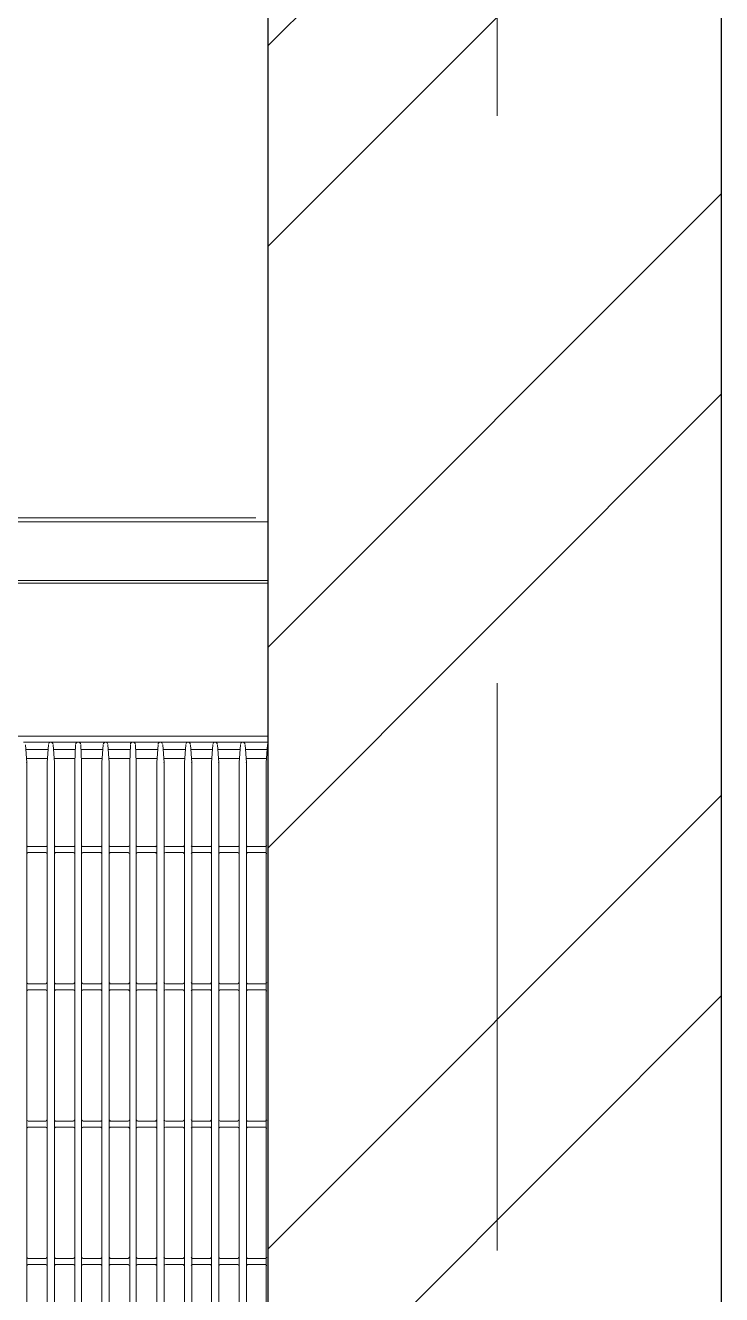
# Model space of a CAD drawing. Header units: inches. Extents: x -114 to 635, y -137 to 57.
# Drawn here: x 544.083 to 544.39, y 23.396 to 23.955 of the extents above; entities that cross this region are included whole.
import ezdxf

# ---------------------------------------------------------------- set-up
doc = ezdxf.new("R2010")
doc.units = ezdxf.units.IN
doc.header["$MEASUREMENT"] = 0
doc.linetypes.add('CENTER', pattern=[2, 1.25, -0.25, 0.25, -0.25])
doc.linetypes.add('CENTERX2', pattern=[4, 2.5, -0.5, 0.5, -0.5])
doc.layers.add('AXIES', color=7, linetype='CENTER', lineweight=0, true_color=0x949596)
for name, color, linetype, lineweight in [('HATCH', 15, 'Continuous', 0), ('UTILITIES', 141, 'Continuous', 0), ('WALL PROPOSED', 7, 'Continuous', 30)]:
    doc.layers.add(name, color=color, linetype=linetype, lineweight=lineweight)

msp = doc.modelspace()

# ---------------------------------------------------------------- hatches: boundary and pattern name
at = {"layer": 'HATCH'}
h = msp.add_hatch(dxfattribs=at)
h.set_pattern_fill('ANSI32', color=256, scale=0.5, angle=180, style=0)
h.set_pattern_definition([(225, (-5.59949, -1.7), (0.13258252, -0.13258252), []), (225, (-5.68788, -1.7), (0.13258252, -0.13258252), [])])
h.paths.add_polyline_path([(544.38965, 26.27389), (544.18965, 26.27389), (544.18965, 22.97389), (544.38965, 22.97389)])

# ---------------------------------------------------------------- linework, layer by layer
at = {"layer": 'AXIES', "linetype": 'CENTERX2', "ltscale": 0.5}
msp.add_line((544.29064, 31.16525), (544.29064, 13.87389), dxfattribs=at)
at = {"layer": 'UTILITIES'}
for points in [[(544.18413, 23.73813, 0), (544.18413, 23.73813, 0), (543.84573, 23.73813, 0), (543.80268, 23.73813, 0)], [(544.18413, 23.7364, 0), (544.18413, 23.7364, 0), (543.80584, 23.7364, 0), (543.80584, 23.7364, 0)], [(544.18413, 23.7364, 0), (544.18413, 23.7364, 0), (544.18606, 23.7364, 0), (544.18965, 23.7364, 0)], [(544.18965, 23.70932, 0), (543.97659, 23.70932, 0), (543.76525, 23.70932, 0), (543.76525, 23.70932, 0)], [(543.76682, 23.7105, 0), (543.76682, 23.7105, 0), (544.18413, 23.7105, 0), (544.18413, 23.7105, 0)], [(544.18965, 23.7105, 0), (544.18605, 23.7105, 0), (544.18413, 23.7105, 0), (544.18413, 23.7105, 0)], [(543.81981, 23.64185, 0), (543.81981, 23.64185, 0), (544.03511, 23.64185, 0), (544.18965, 23.64185, 0)], [(544.0817, 23.63925, 0), (544.0817, 23.63925, 0), (544.13274, 23.63925, 0), (544.18965, 23.63925, 0)], [(544.09277, 23.63834, 0), (544.09281, 23.63884, 0), (544.09323, 23.63924, 0), (544.09374, 23.63924, 0)], [(544.09374, 23.63924, 0), (544.09427, 23.63924, 0), (544.09469, 23.63884, 0), (544.09473, 23.63834, 0)], [(544.10469, 23.63834, 0), (544.10474, 23.63884, 0), (544.10523, 23.63924, 0), (544.10582, 23.63924, 0)], [(544.10582, 23.63924, 0), (544.10641, 23.63924, 0), (544.10691, 23.63884, 0), (544.10695, 23.63834, 0)], [(544.11692, 23.63834, 0), (544.11695, 23.63884, 0), (544.11738, 23.63924, 0), (544.11789, 23.63924, 0)], [(544.11789, 23.63924, 0), (544.11842, 23.63924, 0), (544.11884, 23.63884, 0), (544.11888, 23.63834, 0)], [(544.12885, 23.63834, 0), (544.1289, 23.63884, 0), (544.12939, 23.63924, 0), (544.12997, 23.63924, 0)], [(544.12997, 23.63924, 0), (544.13057, 23.63924, 0), (544.13106, 23.63884, 0), (544.13111, 23.63834, 0)], [(544.14108, 23.63834, 0), (544.14111, 23.63884, 0), (544.14153, 23.63924, 0), (544.14205, 23.63924, 0)], [(544.14205, 23.63924, 0), (544.14258, 23.63924, 0), (544.14299, 23.63884, 0), (544.14304, 23.63834, 0)], [(544.1533, 23.63834, 0), (544.15333, 23.63884, 0), (544.15376, 23.63924, 0), (544.15427, 23.63924, 0)], [(544.15427, 23.63924, 0), (544.1548, 23.63924, 0), (544.15522, 23.63884, 0), (544.15526, 23.63834, 0)], [(544.16523, 23.63834, 0), (544.16526, 23.63884, 0), (544.16569, 23.63924, 0), (544.1662, 23.63924, 0)], [(544.1662, 23.63924, 0), (544.16672, 23.63924, 0), (544.16715, 23.63884, 0), (544.16719, 23.63834, 0)], [(544.17745, 23.63834, 0), (544.17748, 23.63884, 0), (544.17791, 23.63924, 0), (544.17843, 23.63924, 0)], [(544.17843, 23.63924, 0), (544.17894, 23.63924, 0), (544.17938, 23.63884, 0), (544.17941, 23.63834, 0)], [(544.08258, 23.63808, 0), (544.08258, 23.63808, 0), (544.08316, 23.63022, 0), (544.08316, 23.63022, 0)], [(544.08288, 23.63605, 0), (544.08288, 23.63605, 0), (544.09247, 23.63605, 0), (544.09247, 23.63605, 0)], [(544.09277, 23.63808, 0), (544.09277, 23.63808, 0), (544.09218, 23.63023, 0), (544.09218, 23.63023, 0)], [(544.09481, 23.63808, 0), (544.09481, 23.63808, 0), (544.09538, 23.63023, 0), (544.09538, 23.63023, 0)], [(544.09481, 23.63605, 0), (544.09481, 23.63605, 0), (544.1047, 23.63605, 0), (544.1047, 23.63605, 0)], [(544.10469, 23.63807, 0), (544.10469, 23.63807, 0), (544.1044, 23.63022, 0), (544.1044, 23.63022, 0)], [(544.10702, 23.63807, 0), (544.10702, 23.63807, 0), (544.10731, 23.63022, 0), (544.10731, 23.63022, 0)], [(544.10702, 23.63604, 0), (544.10702, 23.63604, 0), (544.11662, 23.63604, 0), (544.11662, 23.63604, 0)], [(544.11692, 23.63807, 0), (544.11692, 23.63807, 0), (544.11633, 23.63022, 0), (544.11633, 23.63022, 0)], [(544.11895, 23.63807, 0), (544.11895, 23.63807, 0), (544.11953, 23.63022, 0), (544.11953, 23.63022, 0)], [(544.11924, 23.63604, 0), (544.11924, 23.63604, 0), (544.12885, 23.63604, 0), (544.12885, 23.63604, 0)], [(544.12885, 23.63807, 0), (544.12885, 23.63807, 0), (544.12856, 23.63022, 0), (544.12856, 23.63022, 0)], [(544.13117, 23.63807, 0), (544.13117, 23.63807, 0), (544.13146, 23.63022, 0), (544.13146, 23.63022, 0)], [(544.13117, 23.63605, 0), (544.13117, 23.63605, 0), (544.14107, 23.63605, 0), (544.14107, 23.63605, 0)], [(544.14107, 23.63807, 0), (544.14107, 23.63807, 0), (544.14049, 23.63022, 0), (544.14049, 23.63022, 0)], [(544.1431, 23.63807, 0), (544.1431, 23.63807, 0), (544.14369, 23.63022, 0), (544.14369, 23.63022, 0)], [(544.14339, 23.63605, 0), (544.14339, 23.63605, 0), (544.153, 23.63605, 0), (544.153, 23.63605, 0)], [(544.1533, 23.63807, 0), (544.1533, 23.63807, 0), (544.15271, 23.63022, 0), (544.15271, 23.63022, 0)], [(544.15533, 23.63807, 0), (544.15533, 23.63807, 0), (544.15591, 23.63022, 0), (544.15591, 23.63022, 0)], [(544.15533, 23.63605, 0), (544.15533, 23.63605, 0), (544.16523, 23.63605, 0), (544.16523, 23.63605, 0)], [(544.16523, 23.63807, 0), (544.16523, 23.63807, 0), (544.16464, 23.63022, 0), (544.16464, 23.63022, 0)], [(544.16725, 23.63807, 0), (544.16725, 23.63807, 0), (544.16784, 23.63022, 0), (544.16784, 23.63022, 0)], [(544.16755, 23.63605, 0), (544.16755, 23.63605, 0), (544.17714, 23.63605, 0), (544.17714, 23.63605, 0)], [(544.17745, 23.63807, 0), (544.17745, 23.63807, 0), (544.17686, 23.63022, 0), (544.17686, 23.63022, 0)], [(544.17948, 23.63807, 0), (544.17948, 23.63807, 0), (544.18007, 23.63022, 0), (544.18007, 23.63022, 0)], [(544.17949, 23.63605, 0), (544.17949, 23.63605, 0), (544.18939, 23.63605, 0), (544.18939, 23.63605, 0)], [(544.18938, 23.63807, 0), (544.18938, 23.63807, 0), (544.18879, 23.63022, 0), (544.18879, 23.63022, 0)], [(544.18938, 23.63834, 0), (544.18939, 23.63857, 0), (544.18949, 23.63878, 0), (544.18965, 23.63894, 0)], [(544.08309, 23.63042, 0), (544.08309, 23.63036, 0), (544.08309, 23.63032, 0), (544.08309, 23.63026, 0)], [(544.08309, 23.63042, 0), (544.08309, 23.63036, 0), (544.08309, 23.63032, 0), (544.08309, 23.63026, 0)], [(544.08309, 23.63042, 0), (544.08309, 23.63036, 0), (544.08309, 23.63032, 0), (544.08309, 23.63026, 0)], [(544.08316, 23.63197, 0), (544.08316, 23.63197, 0), (544.09218, 23.63197, 0), (544.09218, 23.63197, 0)], [(544.08316, 23.41051, 0), (544.08316, 23.41051, 0), (544.08316, 23.63022, 0), (544.08316, 23.63022, 0)], [(544.09218, 23.63026, 0), (544.09218, 23.63032, 0), (544.09218, 23.63036, 0), (544.09219, 23.63041, 0)], [(544.09218, 23.41052, 0), (544.09218, 23.41052, 0), (544.09218, 23.63023, 0), (544.09218, 23.63023, 0)], [(544.09509, 23.63197, 0), (544.09509, 23.63197, 0), (544.10441, 23.63197, 0), (544.10441, 23.63197, 0)], [(544.09532, 23.63041, 0), (544.09532, 23.63041, 0), (544.09532, 23.63026, 0), (544.09532, 23.63026, 0)], [(544.09532, 23.63041, 0), (544.09532, 23.63041, 0), (544.09532, 23.63026, 0), (544.09532, 23.63026, 0)], [(544.09532, 23.63041, 0), (544.09532, 23.63041, 0), (544.09532, 23.63026, 0), (544.09532, 23.63026, 0)], [(544.09538, 23.41052, 0), (544.09538, 23.41052, 0), (544.09538, 23.63022, 0), (544.09538, 23.63022, 0)], [(544.1044, 23.63025, 0), (544.1044, 23.63031, 0), (544.1044, 23.63035, 0), (544.10441, 23.63041, 0)], [(544.1044, 23.41052, 0), (544.1044, 23.41052, 0), (544.1044, 23.63022, 0), (544.1044, 23.63022, 0)], [(544.10725, 23.63041, 0), (544.10725, 23.63035, 0), (544.10725, 23.63031, 0), (544.10725, 23.63025, 0)], [(544.10731, 23.63197, 0), (544.10731, 23.63197, 0), (544.11633, 23.63197, 0), (544.11633, 23.63197, 0)], [(544.10731, 23.41052, 0), (544.10731, 23.41052, 0), (544.10731, 23.63022, 0), (544.10731, 23.63022, 0)], [(544.11633, 23.63025, 0), (544.11633, 23.63031, 0), (544.11634, 23.63035, 0), (544.11634, 23.63041, 0)], [(544.11633, 23.41052, 0), (544.11633, 23.41052, 0), (544.11633, 23.63022, 0), (544.11633, 23.63022, 0)], [(544.11946, 23.63041, 0), (544.11946, 23.63041, 0), (544.11946, 23.63025, 0), (544.11946, 23.63025, 0)], [(544.11953, 23.63197, 0), (544.11953, 23.63197, 0), (544.12856, 23.63197, 0), (544.12856, 23.63197, 0)], [(544.11954, 23.41052, 0), (544.11954, 23.41052, 0), (544.11954, 23.63023, 0), (544.11954, 23.63023, 0)], [(544.12856, 23.63025, 0), (544.12856, 23.63031, 0), (544.12856, 23.63035, 0), (544.12856, 23.63041, 0)], [(544.12856, 23.41052, 0), (544.12856, 23.41052, 0), (544.12856, 23.63022, 0), (544.12856, 23.63022, 0)], [(544.13139, 23.63041, 0), (544.13139, 23.63035, 0), (544.13139, 23.63031, 0), (544.13139, 23.63025, 0)], [(544.13146, 23.63197, 0), (544.13146, 23.63197, 0), (544.14078, 23.63197, 0), (544.14078, 23.63197, 0)], [(544.13146, 23.41052, 0), (544.13146, 23.41052, 0), (544.13146, 23.63022, 0), (544.13146, 23.63022, 0)], [(544.14049, 23.63025, 0), (544.14049, 23.63025, 0), (544.14049, 23.63041, 0), (544.14049, 23.63041, 0)], [(544.14049, 23.41052, 0), (544.14049, 23.41052, 0), (544.14049, 23.63022, 0), (544.14049, 23.63022, 0)], [(544.14362, 23.63041, 0), (544.14362, 23.63035, 0), (544.14363, 23.63031, 0), (544.14363, 23.63025, 0)], [(544.14369, 23.63197, 0), (544.14369, 23.63197, 0), (544.15271, 23.63197, 0), (544.15271, 23.63197, 0)], [(544.14369, 23.41052, 0), (544.14369, 23.41052, 0), (544.14369, 23.63022, 0), (544.14369, 23.63022, 0)], [(544.15271, 23.63025, 0), (544.15271, 23.63031, 0), (544.15271, 23.63035, 0), (544.15271, 23.63041, 0)], [(544.15271, 23.41052, 0), (544.15271, 23.41052, 0), (544.15271, 23.63022, 0), (544.15271, 23.63022, 0)], [(544.15562, 23.63197, 0), (544.15562, 23.63197, 0), (544.16493, 23.63197, 0), (544.16493, 23.63197, 0)], [(544.15583, 23.63041, 0), (544.15583, 23.63041, 0), (544.15583, 23.63025, 0), (544.15583, 23.63025, 0)], [(544.15591, 23.41052, 0), (544.15591, 23.41052, 0), (544.15591, 23.63022, 0), (544.15591, 23.63022, 0)], [(544.16464, 23.63025, 0), (544.16464, 23.63025, 0), (544.16464, 23.63041, 0), (544.16464, 23.63041, 0)], [(544.16464, 23.41052, 0), (544.16464, 23.41052, 0), (544.16464, 23.63022, 0), (544.16464, 23.63022, 0)], [(544.16776, 23.63041, 0), (544.16777, 23.63035, 0), (544.16777, 23.63031, 0), (544.16777, 23.63025, 0)], [(544.16784, 23.63197, 0), (544.16784, 23.63197, 0), (544.17687, 23.63197, 0), (544.17687, 23.63197, 0)], [(544.16784, 23.41052, 0), (544.16784, 23.41052, 0), (544.16784, 23.63022, 0), (544.16784, 23.63022, 0)], [(544.17686, 23.63025, 0), (544.17686, 23.63025, 0), (544.17686, 23.63041, 0), (544.17686, 23.63041, 0)], [(544.17686, 23.41052, 0), (544.17686, 23.41052, 0), (544.17686, 23.63022, 0), (544.17686, 23.63022, 0)], [(544.17977, 23.63197, 0), (544.17977, 23.63197, 0), (544.18909, 23.63197, 0), (544.18909, 23.63197, 0)], [(544.17999, 23.63041, 0), (544.17999, 23.63035, 0), (544.17999, 23.63031, 0), (544.17999, 23.63025, 0)], [(544.18007, 23.41052, 0), (544.18007, 23.41052, 0), (544.18007, 23.63022, 0), (544.18007, 23.63022, 0)], [(544.18879, 23.63025, 0), (544.18879, 23.63031, 0), (544.18879, 23.63035, 0), (544.1888, 23.63041, 0)], [(544.18879, 23.41052, 0), (544.18879, 23.41052, 0), (544.18879, 23.63022, 0), (544.18879, 23.63022, 0)], [(544.08312, 23.59359, 0), (544.0833, 23.59343, 0), (544.08345, 23.59328, 0), (544.08357, 23.59312, 0)], [(544.08312, 23.59359, 0), (544.0833, 23.59343, 0), (544.08345, 23.59328, 0), (544.08357, 23.59312, 0)], [(544.08312, 23.59359, 0), (544.0833, 23.59343, 0), (544.08345, 23.59328, 0), (544.08357, 23.59312, 0)], [(544.08312, 23.59359, 0), (544.0833, 23.59343, 0), (544.08345, 23.59328, 0), (544.08357, 23.59312, 0)], [(544.08357, 23.59059, 0), (544.08345, 23.59042, 0), (544.0833, 23.59026, 0), (544.08312, 23.59011, 0)], [(544.08357, 23.59059, 0), (544.08345, 23.59042, 0), (544.0833, 23.59026, 0), (544.08312, 23.59011, 0)], [(544.08357, 23.59059, 0), (544.08345, 23.59042, 0), (544.0833, 23.59026, 0), (544.08312, 23.59011, 0)], [(544.08357, 23.59059, 0), (544.08345, 23.59042, 0), (544.0833, 23.59026, 0), (544.08312, 23.59011, 0)], [(544.08374, 23.59327, 0), (544.08374, 23.59327, 0), (544.0916, 23.59327, 0), (544.0916, 23.59327, 0)], [(544.0916, 23.59064, 0), (544.0916, 23.59064, 0), (544.08374, 23.59064, 0), (544.08374, 23.59064, 0)], [(544.09169, 23.5931, 0), (544.09182, 23.59328, 0), (544.09197, 23.59343, 0), (544.09214, 23.59358, 0)], [(544.09214, 23.59012, 0), (544.09197, 23.59026, 0), (544.09182, 23.59042, 0), (544.09169, 23.59059, 0)], [(544.09536, 23.59359, 0), (544.09553, 23.59344, 0), (544.09568, 23.59328, 0), (544.09581, 23.5931, 0)], [(544.09536, 23.59359, 0), (544.09553, 23.59344, 0), (544.09568, 23.59328, 0), (544.09581, 23.5931, 0)], [(544.09536, 23.59358, 0), (544.09552, 23.59343, 0), (544.09568, 23.59328, 0), (544.09579, 23.5931, 0)], [(544.09536, 23.59358, 0), (544.09552, 23.59343, 0), (544.09568, 23.59328, 0), (544.09579, 23.5931, 0)], [(544.09581, 23.59059, 0), (544.09568, 23.59043, 0), (544.09553, 23.59026, 0), (544.09536, 23.59012, 0)], [(544.09581, 23.59059, 0), (544.09568, 23.59043, 0), (544.09553, 23.59026, 0), (544.09536, 23.59012, 0)], [(544.09579, 23.59059, 0), (544.09568, 23.59042, 0), (544.09552, 23.59026, 0), (544.09536, 23.59012, 0)], [(544.09579, 23.59059, 0), (544.09568, 23.59042, 0), (544.09552, 23.59026, 0), (544.09536, 23.59012, 0)], [(544.09568, 23.59328, 0), (544.09568, 23.59328, 0), (544.10383, 23.59328, 0), (544.10383, 23.59328, 0)], [(544.10383, 23.59066, 0), (544.10383, 23.59066, 0), (544.09568, 23.59066, 0), (544.09568, 23.59066, 0)], [(544.1039, 23.5931, 0), (544.10402, 23.59328, 0), (544.10416, 23.59343, 0), (544.10433, 23.59358, 0)], [(544.10433, 23.59012, 0), (544.10416, 23.59024, 0), (544.10402, 23.59042, 0), (544.1039, 23.59059, 0)], [(544.10734, 23.59358, 0), (544.1075, 23.59343, 0), (544.10764, 23.59328, 0), (544.10776, 23.5931, 0)], [(544.10776, 23.59059, 0), (544.10764, 23.59042, 0), (544.1075, 23.59024, 0), (544.10734, 23.59012, 0)], [(544.1079, 23.59328, 0), (544.1079, 23.59328, 0), (544.11604, 23.59328, 0), (544.11604, 23.59328, 0)], [(544.11604, 23.59066, 0), (544.11604, 23.59066, 0), (544.1079, 23.59066, 0), (544.1079, 23.59066, 0)], [(544.11586, 23.5931, 0), (544.11598, 23.59328, 0), (544.11613, 23.59343, 0), (544.11631, 23.59358, 0)], [(544.11631, 23.59012, 0), (544.11613, 23.59026, 0), (544.11598, 23.59042, 0), (544.11586, 23.59059, 0)], [(544.1195, 23.59358, 0), (544.11968, 23.59343, 0), (544.11983, 23.59328, 0), (544.11994, 23.5931, 0)], [(544.11994, 23.59059, 0), (544.11983, 23.59042, 0), (544.11968, 23.59026, 0), (544.1195, 23.59012, 0)], [(544.11983, 23.59328, 0), (544.11983, 23.59328, 0), (544.12797, 23.59328, 0), (544.12797, 23.59328, 0)], [(544.12797, 23.59066, 0), (544.12797, 23.59066, 0), (544.11983, 23.59066, 0), (544.11983, 23.59066, 0)], [(544.12805, 23.5931, 0), (544.12817, 23.59328, 0), (544.12831, 23.59343, 0), (544.12847, 23.59358, 0)], [(544.12847, 23.59012, 0), (544.12831, 23.59026, 0), (544.12817, 23.59042, 0), (544.12805, 23.59059, 0)], [(544.13148, 23.59358, 0), (544.13165, 23.59343, 0), (544.13178, 23.59328, 0), (544.1319, 23.5931, 0)], [(544.1319, 23.59059, 0), (544.13178, 23.59042, 0), (544.13165, 23.59026, 0), (544.13148, 23.59012, 0)], [(544.13205, 23.59328, 0), (544.13205, 23.59328, 0), (544.14019, 23.59328, 0), (544.14019, 23.59328, 0)], [(544.14019, 23.59066, 0), (544.14019, 23.59066, 0), (544.13205, 23.59066, 0), (544.13205, 23.59066, 0)], [(544.14, 23.5931, 0), (544.14014, 23.59328, 0), (544.14028, 23.59343, 0), (544.14047, 23.59358, 0)], [(544.14047, 23.59012, 0), (544.14028, 23.59026, 0), (544.14014, 23.59042, 0), (544.14, 23.59059, 0)], [(544.14365, 23.59358, 0), (544.14383, 23.59343, 0), (544.14398, 23.59328, 0), (544.1441, 23.5931, 0)], [(544.1441, 23.59059, 0), (544.14398, 23.59042, 0), (544.14383, 23.59026, 0), (544.14365, 23.59012, 0)], [(544.14428, 23.59328, 0), (544.14428, 23.59328, 0), (544.15214, 23.59328, 0), (544.15214, 23.59328, 0)], [(544.15214, 23.59066, 0), (544.15214, 23.59066, 0), (544.14428, 23.59066, 0), (544.14428, 23.59066, 0)], [(544.15221, 23.5931, 0), (544.15232, 23.59328, 0), (544.15247, 23.59343, 0), (544.15262, 23.59358, 0)], [(544.15262, 23.59012, 0), (544.15247, 23.59026, 0), (544.15232, 23.59042, 0), (544.15221, 23.59059, 0)], [(544.15563, 23.59358, 0), (544.15581, 23.59343, 0), (544.15593, 23.59328, 0), (544.15606, 23.5931, 0)], [(544.15606, 23.59059, 0), (544.15593, 23.59042, 0), (544.15581, 23.59026, 0), (544.15563, 23.59012, 0)], [(544.15619, 23.59328, 0), (544.15619, 23.59328, 0), (544.16435, 23.59328, 0), (544.16435, 23.59328, 0)], [(544.16435, 23.59066, 0), (544.16435, 23.59066, 0), (544.15619, 23.59066, 0), (544.15619, 23.59066, 0)], [(544.16417, 23.5931, 0), (544.16429, 23.59328, 0), (544.16443, 23.59343, 0), (544.16462, 23.59358, 0)], [(544.16462, 23.59012, 0), (544.16443, 23.59026, 0), (544.16429, 23.59042, 0), (544.16417, 23.59059, 0)], [(544.16781, 23.59358, 0), (544.16799, 23.59343, 0), (544.16812, 23.59328, 0), (544.16826, 23.5931, 0)], [(544.16826, 23.59059, 0), (544.16812, 23.59042, 0), (544.16799, 23.59026, 0), (544.16781, 23.59012, 0)], [(544.16843, 23.59328, 0), (544.16843, 23.59328, 0), (544.17628, 23.59328, 0), (544.17628, 23.59328, 0)], [(544.17628, 23.59066, 0), (544.17628, 23.59066, 0), (544.16843, 23.59066, 0), (544.16843, 23.59066, 0)], [(544.17638, 23.5931, 0), (544.17651, 23.59328, 0), (544.17664, 23.59343, 0), (544.17683, 23.59358, 0)], [(544.17683, 23.59012, 0), (544.17664, 23.59026, 0), (544.17651, 23.59042, 0), (544.17638, 23.59059, 0)], [(544.18003, 23.59358, 0), (544.18022, 23.59343, 0), (544.18036, 23.59328, 0), (544.18048, 23.5931, 0)], [(544.18048, 23.59059, 0), (544.18036, 23.59042, 0), (544.18022, 23.59024, 0), (544.18003, 23.59012, 0)], [(544.18036, 23.59328, 0), (544.18036, 23.59328, 0), (544.18851, 23.59328, 0), (544.18851, 23.59328, 0)], [(544.18851, 23.59066, 0), (544.18851, 23.59066, 0), (544.18036, 23.59066, 0), (544.18036, 23.59066, 0)], [(544.18859, 23.5931, 0), (544.1887, 23.59328, 0), (544.18885, 23.59343, 0), (544.189, 23.59358, 0)], [(544.189, 23.59012, 0), (544.18885, 23.59024, 0), (544.1887, 23.59042, 0), (544.18859, 23.59059, 0)], [(544.08312, 23.53329, 0), (544.0833, 23.53316, 0), (544.08345, 23.53298, 0), (544.08357, 23.53279, 0)], [(544.08312, 23.53329, 0), (544.0833, 23.53316, 0), (544.08345, 23.53298, 0), (544.08357, 23.53279, 0)], [(544.08312, 23.53329, 0), (544.0833, 23.53316, 0), (544.08345, 23.53298, 0), (544.08357, 23.53279, 0)], [(544.08312, 23.53329, 0), (544.0833, 23.53316, 0), (544.08345, 23.53298, 0), (544.08357, 23.53279, 0)], [(544.09169, 23.53279, 0), (544.09182, 23.53299, 0), (544.09197, 23.53315, 0), (544.09214, 23.5333, 0)], [(544.09536, 23.5333, 0), (544.09553, 23.53316, 0), (544.09568, 23.53299, 0), (544.09581, 23.53279, 0)], [(544.09536, 23.5333, 0), (544.09553, 23.53316, 0), (544.09568, 23.53299, 0), (544.09581, 23.53279, 0)], [(544.09536, 23.5333, 0), (544.09553, 23.53315, 0), (544.09568, 23.53299, 0), (544.09581, 23.53279, 0)], [(544.09536, 23.5333, 0), (544.09553, 23.53315, 0), (544.09568, 23.53299, 0), (544.09581, 23.53279, 0)], [(544.1039, 23.53279, 0), (544.10402, 23.53299, 0), (544.10416, 23.53316, 0), (544.10433, 23.5333, 0)], [(544.10734, 23.5333, 0), (544.1075, 23.53316, 0), (544.10765, 23.53299, 0), (544.10776, 23.53279, 0)], [(544.11587, 23.53279, 0), (544.11599, 23.53299, 0), (544.11613, 23.53316, 0), (544.11632, 23.5333, 0)], [(544.1195, 23.5333, 0), (544.11969, 23.53316, 0), (544.11983, 23.53299, 0), (544.11995, 23.53279, 0)], [(544.12806, 23.53279, 0), (544.12817, 23.53299, 0), (544.12832, 23.53316, 0), (544.12849, 23.5333, 0)], [(544.13148, 23.5333, 0), (544.13166, 23.53316, 0), (544.1318, 23.53299, 0), (544.13191, 23.53279, 0)], [(544.14002, 23.53279, 0), (544.14014, 23.53299, 0), (544.14029, 23.53316, 0), (544.14047, 23.5333, 0)], [(544.14367, 23.5333, 0), (544.14384, 23.53316, 0), (544.14398, 23.53299, 0), (544.14412, 23.53279, 0)], [(544.15222, 23.53279, 0), (544.15233, 23.53299, 0), (544.15248, 23.53316, 0), (544.15264, 23.5333, 0)], [(544.15565, 23.5333, 0), (544.15581, 23.53316, 0), (544.15595, 23.53299, 0), (544.15606, 23.53279, 0)], [(544.16417, 23.53279, 0), (544.16429, 23.53299, 0), (544.16444, 23.53315, 0), (544.16462, 23.5333, 0)], [(544.16781, 23.5333, 0), (544.16799, 23.53315, 0), (544.16814, 23.53299, 0), (544.16826, 23.53279, 0)], [(544.17638, 23.53279, 0), (544.17652, 23.53299, 0), (544.17666, 23.53315, 0), (544.17685, 23.5333, 0)], [(544.18003, 23.5333, 0), (544.18022, 23.53315, 0), (544.18036, 23.53299, 0), (544.18048, 23.53279, 0)], [(544.18859, 23.53279, 0), (544.1887, 23.53299, 0), (544.18885, 23.53315, 0), (544.189, 23.5333, 0)], [(544.08357, 23.53013, 0), (544.08345, 23.52994, 0), (544.0833, 23.52977, 0), (544.08312, 23.52963, 0)], [(544.08357, 23.53013, 0), (544.08345, 23.52994, 0), (544.0833, 23.52977, 0), (544.08312, 23.52963, 0)], [(544.08357, 23.53013, 0), (544.08345, 23.52994, 0), (544.0833, 23.52977, 0), (544.08312, 23.52963, 0)], [(544.08357, 23.53013, 0), (544.08345, 23.52994, 0), (544.0833, 23.52977, 0), (544.08312, 23.52963, 0)], [(544.08374, 23.53274, 0), (544.08374, 23.53274, 0), (544.0916, 23.53274, 0), (544.0916, 23.53274, 0)], [(544.0916, 23.53011, 0), (544.0916, 23.53011, 0), (544.08374, 23.53011, 0), (544.08374, 23.53011, 0)], [(544.09214, 23.52962, 0), (544.09197, 23.52977, 0), (544.09182, 23.52993, 0), (544.09169, 23.53013, 0)], [(544.09581, 23.53013, 0), (544.09568, 23.52994, 0), (544.09553, 23.52977, 0), (544.09536, 23.52962, 0)], [(544.09581, 23.53013, 0), (544.09568, 23.52994, 0), (544.09553, 23.52977, 0), (544.09536, 23.52962, 0)], [(544.09581, 23.53013, 0), (544.09568, 23.52993, 0), (544.09553, 23.52977, 0), (544.09536, 23.52962, 0)], [(544.09581, 23.53013, 0), (544.09568, 23.52993, 0), (544.09553, 23.52977, 0), (544.09536, 23.52962, 0)], [(544.09568, 23.53274, 0), (544.09568, 23.53274, 0), (544.10384, 23.53274, 0), (544.10384, 23.53274, 0)], [(544.10384, 23.53011, 0), (544.10384, 23.53011, 0), (544.09568, 23.53011, 0), (544.09568, 23.53011, 0)], [(544.10433, 23.52962, 0), (544.10416, 23.52977, 0), (544.10402, 23.52994, 0), (544.1039, 23.53013, 0)], [(544.10776, 23.53013, 0), (544.10765, 23.52994, 0), (544.1075, 23.52977, 0), (544.10734, 23.52962, 0)], [(544.1079, 23.53274, 0), (544.1079, 23.53274, 0), (544.11605, 23.53274, 0), (544.11605, 23.53274, 0)], [(544.11605, 23.53011, 0), (544.11605, 23.53011, 0), (544.1079, 23.53011, 0), (544.1079, 23.53011, 0)], [(544.11632, 23.52962, 0), (544.11613, 23.52977, 0), (544.11599, 23.52994, 0), (544.11587, 23.53013, 0)], [(544.11995, 23.53013, 0), (544.11983, 23.52994, 0), (544.11969, 23.52977, 0), (544.1195, 23.52962, 0)], [(544.11983, 23.53274, 0), (544.11983, 23.53274, 0), (544.12798, 23.53274, 0), (544.12798, 23.53274, 0)], [(544.12798, 23.53011, 0), (544.12798, 23.53011, 0), (544.11983, 23.53011, 0), (544.11983, 23.53011, 0)], [(544.12849, 23.52962, 0), (544.12832, 23.52977, 0), (544.12817, 23.52994, 0), (544.12806, 23.53013, 0)], [(544.13191, 23.53013, 0), (544.1318, 23.52994, 0), (544.13166, 23.52977, 0), (544.13148, 23.52962, 0)], [(544.13206, 23.53274, 0), (544.13206, 23.53274, 0), (544.14021, 23.53274, 0), (544.14021, 23.53274, 0)], [(544.14021, 23.53011, 0), (544.14021, 23.53011, 0), (544.13206, 23.53011, 0), (544.13206, 23.53011, 0)], [(544.14047, 23.52962, 0), (544.14029, 23.52977, 0), (544.14014, 23.52994, 0), (544.14002, 23.53013, 0)], [(544.14412, 23.53013, 0), (544.14398, 23.52994, 0), (544.14384, 23.52977, 0), (544.14367, 23.52962, 0)], [(544.14428, 23.53274, 0), (544.14428, 23.53274, 0), (544.15214, 23.53274, 0), (544.15214, 23.53274, 0)], [(544.15214, 23.53011, 0), (544.15214, 23.53011, 0), (544.14428, 23.53011, 0), (544.14428, 23.53011, 0)], [(544.15264, 23.52962, 0), (544.15248, 23.52977, 0), (544.15233, 23.52994, 0), (544.15222, 23.53013, 0)], [(544.15606, 23.53013, 0), (544.15595, 23.52994, 0), (544.15581, 23.52977, 0), (544.15565, 23.52962, 0)], [(544.15621, 23.53274, 0), (544.15621, 23.53274, 0), (544.16435, 23.53274, 0), (544.16435, 23.53274, 0)], [(544.16435, 23.53011, 0), (544.16435, 23.53011, 0), (544.15621, 23.53011, 0), (544.15621, 23.53011, 0)], [(544.16462, 23.52962, 0), (544.16444, 23.52977, 0), (544.16429, 23.52993, 0), (544.16417, 23.53013, 0)], [(544.16826, 23.53013, 0), (544.16814, 23.52993, 0), (544.16799, 23.52977, 0), (544.16781, 23.52962, 0)], [(544.16843, 23.53274, 0), (544.16843, 23.53274, 0), (544.17628, 23.53274, 0), (544.17628, 23.53274, 0)], [(544.17628, 23.53011, 0), (544.17628, 23.53011, 0), (544.16843, 23.53011, 0), (544.16843, 23.53011, 0)], [(544.17685, 23.52962, 0), (544.17666, 23.52977, 0), (544.17652, 23.52993, 0), (544.17638, 23.53013, 0)], [(544.18048, 23.53013, 0), (544.18036, 23.52993, 0), (544.18022, 23.52977, 0), (544.18003, 23.52962, 0)], [(544.18037, 23.53274, 0), (544.18037, 23.53274, 0), (544.18851, 23.53274, 0), (544.18851, 23.53274, 0)], [(544.18851, 23.53011, 0), (544.18851, 23.53011, 0), (544.18037, 23.53011, 0), (544.18037, 23.53011, 0)], [(544.189, 23.52962, 0), (544.18885, 23.52977, 0), (544.1887, 23.52993, 0), (544.18859, 23.53013, 0)], [(544.08312, 23.47276, 0), (544.0833, 23.47261, 0), (544.08345, 23.47244, 0), (544.08357, 23.47228, 0)], [(544.08312, 23.47276, 0), (544.0833, 23.47261, 0), (544.08345, 23.47244, 0), (544.08357, 23.47228, 0)], [(544.08312, 23.47276, 0), (544.0833, 23.47261, 0), (544.08345, 23.47244, 0), (544.08357, 23.47228, 0)], [(544.08312, 23.47276, 0), (544.0833, 23.47261, 0), (544.08345, 23.47244, 0), (544.08357, 23.47228, 0)], [(544.08374, 23.4722, 0), (544.08374, 23.4722, 0), (544.0916, 23.4722, 0), (544.0916, 23.4722, 0)], [(544.09169, 23.47226, 0), (544.09182, 23.47245, 0), (544.09197, 23.47263, 0), (544.09214, 23.47276, 0)], [(544.09536, 23.47278, 0), (544.09553, 23.47263, 0), (544.09568, 23.47245, 0), (544.09581, 23.47228, 0)], [(544.09536, 23.47278, 0), (544.09553, 23.47263, 0), (544.09568, 23.47245, 0), (544.09581, 23.47228, 0)], [(544.09536, 23.47278, 0), (544.09553, 23.47263, 0), (544.09568, 23.47245, 0), (544.09581, 23.47228, 0)], [(544.09536, 23.47278, 0), (544.09553, 23.47263, 0), (544.09568, 23.47245, 0), (544.09581, 23.47228, 0)], [(544.09568, 23.47221, 0), (544.09568, 23.47221, 0), (544.10384, 23.47221, 0), (544.10384, 23.47221, 0)], [(544.1039, 23.47228, 0), (544.10402, 23.47245, 0), (544.10416, 23.47263, 0), (544.10433, 23.47278, 0)], [(544.10734, 23.47278, 0), (544.1075, 23.47263, 0), (544.10765, 23.47245, 0), (544.10776, 23.47228, 0)], [(544.1079, 23.47221, 0), (544.1079, 23.47221, 0), (544.11605, 23.47221, 0), (544.11605, 23.47221, 0)], [(544.11587, 23.47228, 0), (544.11599, 23.47245, 0), (544.11613, 23.47263, 0), (544.11632, 23.47278, 0)], [(544.1195, 23.47278, 0), (544.11969, 23.47263, 0), (544.11983, 23.47245, 0), (544.11995, 23.47228, 0)], [(544.11983, 23.47221, 0), (544.11983, 23.47221, 0), (544.12798, 23.47221, 0), (544.12798, 23.47221, 0)], [(544.12806, 23.47228, 0), (544.12817, 23.47245, 0), (544.12832, 23.47263, 0), (544.12849, 23.47278, 0)], [(544.13148, 23.47278, 0), (544.13166, 23.47263, 0), (544.1318, 23.47245, 0), (544.13191, 23.47228, 0)], [(544.13206, 23.47221, 0), (544.13206, 23.47221, 0), (544.14021, 23.47221, 0), (544.14021, 23.47221, 0)], [(544.14002, 23.47228, 0), (544.14014, 23.47245, 0), (544.14029, 23.47263, 0), (544.14047, 23.47278, 0)], [(544.14367, 23.47278, 0), (544.14384, 23.47263, 0), (544.14398, 23.47245, 0), (544.14412, 23.47228, 0)], [(544.14428, 23.47221, 0), (544.14428, 23.47221, 0), (544.15214, 23.47221, 0), (544.15214, 23.47221, 0)], [(544.15222, 23.47228, 0), (544.15233, 23.47245, 0), (544.15248, 23.47263, 0), (544.15264, 23.47278, 0)], [(544.15565, 23.47278, 0), (544.15581, 23.47263, 0), (544.15595, 23.47245, 0), (544.15606, 23.47228, 0)], [(544.15621, 23.47221, 0), (544.15621, 23.47221, 0), (544.16435, 23.47221, 0), (544.16435, 23.47221, 0)], [(544.16418, 23.47228, 0), (544.16429, 23.47245, 0), (544.16444, 23.47263, 0), (544.16462, 23.47278, 0)], [(544.16782, 23.47278, 0), (544.16799, 23.47263, 0), (544.16814, 23.47245, 0), (544.16826, 23.47228, 0)], [(544.16843, 23.47221, 0), (544.16843, 23.47221, 0), (544.17628, 23.47221, 0), (544.17628, 23.47221, 0)], [(544.1764, 23.47228, 0), (544.17652, 23.47245, 0), (544.17666, 23.47263, 0), (544.17685, 23.47278, 0)], [(544.18004, 23.47278, 0), (544.18022, 23.47263, 0), (544.18037, 23.47245, 0), (544.18048, 23.47228, 0)], [(544.18037, 23.47221, 0), (544.18037, 23.47221, 0), (544.18851, 23.47221, 0), (544.18851, 23.47221, 0)], [(544.18859, 23.47228, 0), (544.18871, 23.47245, 0), (544.18885, 23.47263, 0), (544.189, 23.47278, 0)], [(544.08357, 23.4696, 0), (544.08345, 23.46939, 0), (544.0833, 23.46923, 0), (544.08312, 23.4691, 0)], [(544.08357, 23.4696, 0), (544.08345, 23.46939, 0), (544.0833, 23.46923, 0), (544.08312, 23.4691, 0)], [(544.08357, 23.4696, 0), (544.08345, 23.46939, 0), (544.0833, 23.46923, 0), (544.08312, 23.4691, 0)], [(544.08357, 23.4696, 0), (544.08345, 23.46939, 0), (544.0833, 23.46923, 0), (544.08312, 23.4691, 0)], [(544.0916, 23.46959, 0), (544.0916, 23.46959, 0), (544.08374, 23.46959, 0), (544.08374, 23.46959, 0)], [(544.09214, 23.4691, 0), (544.09197, 23.46923, 0), (544.09182, 23.4694, 0), (544.09169, 23.4696, 0)], [(544.09581, 23.46961, 0), (544.09568, 23.4694, 0), (544.09553, 23.46923, 0), (544.09536, 23.46911, 0)], [(544.09581, 23.46961, 0), (544.09568, 23.4694, 0), (544.09553, 23.46923, 0), (544.09536, 23.46911, 0)], [(544.09581, 23.46961, 0), (544.09568, 23.4694, 0), (544.09553, 23.46923, 0), (544.09536, 23.46911, 0)], [(544.09581, 23.46961, 0), (544.09568, 23.4694, 0), (544.09553, 23.46923, 0), (544.09536, 23.46911, 0)], [(544.10384, 23.4696, 0), (544.10384, 23.4696, 0), (544.09568, 23.4696, 0), (544.09568, 23.4696, 0)], [(544.10433, 23.46911, 0), (544.10416, 23.46923, 0), (544.10402, 23.4694, 0), (544.1039, 23.46961, 0)], [(544.10776, 23.46961, 0), (544.10765, 23.4694, 0), (544.1075, 23.46923, 0), (544.10734, 23.46911, 0)], [(544.11605, 23.4696, 0), (544.11605, 23.4696, 0), (544.1079, 23.4696, 0), (544.1079, 23.4696, 0)], [(544.11632, 23.46911, 0), (544.11613, 23.46923, 0), (544.11599, 23.4694, 0), (544.11587, 23.46961, 0)], [(544.11995, 23.46961, 0), (544.11983, 23.4694, 0), (544.11969, 23.46923, 0), (544.1195, 23.46911, 0)], [(544.12798, 23.4696, 0), (544.12798, 23.4696, 0), (544.11983, 23.4696, 0), (544.11983, 23.4696, 0)], [(544.12849, 23.46911, 0), (544.12832, 23.46923, 0), (544.12817, 23.4694, 0), (544.12806, 23.46961, 0)], [(544.13191, 23.46961, 0), (544.1318, 23.4694, 0), (544.13166, 23.46923, 0), (544.13148, 23.46911, 0)], [(544.14021, 23.4696, 0), (544.14021, 23.4696, 0), (544.13206, 23.4696, 0), (544.13206, 23.4696, 0)], [(544.14047, 23.46911, 0), (544.14029, 23.46923, 0), (544.14014, 23.4694, 0), (544.14002, 23.46961, 0)], [(544.14412, 23.46961, 0), (544.14398, 23.4694, 0), (544.14384, 23.46923, 0), (544.14367, 23.46911, 0)], [(544.15214, 23.4696, 0), (544.15214, 23.4696, 0), (544.14428, 23.4696, 0), (544.14428, 23.4696, 0)], [(544.15264, 23.46911, 0), (544.15248, 23.46923, 0), (544.15233, 23.4694, 0), (544.15222, 23.46961, 0)], [(544.15606, 23.46961, 0), (544.15595, 23.4694, 0), (544.15581, 23.46923, 0), (544.15565, 23.46911, 0)], [(544.16435, 23.4696, 0), (544.16435, 23.4696, 0), (544.15621, 23.4696, 0), (544.15621, 23.4696, 0)], [(544.16462, 23.46911, 0), (544.16444, 23.46923, 0), (544.16429, 23.4694, 0), (544.16418, 23.46961, 0)], [(544.16826, 23.46961, 0), (544.16814, 23.4694, 0), (544.16799, 23.46923, 0), (544.16782, 23.46911, 0)], [(544.17628, 23.4696, 0), (544.17628, 23.4696, 0), (544.16843, 23.4696, 0), (544.16843, 23.4696, 0)], [(544.17685, 23.46911, 0), (544.17666, 23.46923, 0), (544.17652, 23.4694, 0), (544.1764, 23.46961, 0)], [(544.18048, 23.46961, 0), (544.18037, 23.4694, 0), (544.18022, 23.46923, 0), (544.18004, 23.46911, 0)], [(544.18851, 23.4696, 0), (544.18851, 23.4696, 0), (544.18037, 23.4696, 0), (544.18037, 23.4696, 0)], [(544.189, 23.46911, 0), (544.18885, 23.46923, 0), (544.18871, 23.4694, 0), (544.18859, 23.46961, 0)], [(544.08312, 23.41225, 0), (544.0833, 23.41211, 0), (544.08345, 23.41195, 0), (544.08357, 23.41175, 0)], [(544.08312, 23.41225, 0), (544.0833, 23.41211, 0), (544.08345, 23.41195, 0), (544.08357, 23.41175, 0)], [(544.08312, 23.41225, 0), (544.0833, 23.41211, 0), (544.08345, 23.41195, 0), (544.08357, 23.41175, 0)], [(544.08312, 23.41225, 0), (544.0833, 23.41211, 0), (544.08345, 23.41195, 0), (544.08357, 23.41175, 0)], [(544.08316, 23.41052, 0), (544.08316, 23.41052, 0), (544.08316, 23.1908, 0), (544.08316, 23.1908, 0)], [(544.08374, 23.41166, 0), (544.08374, 23.41166, 0), (544.0916, 23.41166, 0), (544.0916, 23.41166, 0)], [(544.09169, 23.41173, 0), (544.09182, 23.41194, 0), (544.09197, 23.4121, 0), (544.09214, 23.41225, 0)], [(544.09218, 23.41052, 0), (544.09218, 23.41052, 0), (544.09218, 23.1908, 0), (544.09218, 23.1908, 0)], [(544.09534, 23.41225, 0), (544.09552, 23.4121, 0), (544.09567, 23.41194, 0), (544.09579, 23.41173, 0)], [(544.09534, 23.41225, 0), (544.09552, 23.4121, 0), (544.09567, 23.41194, 0), (544.09579, 23.41173, 0)], [(544.09534, 23.41225, 0), (544.09552, 23.4121, 0), (544.09567, 23.41194, 0), (544.09579, 23.41173, 0)], [(544.09534, 23.41225, 0), (544.09552, 23.4121, 0), (544.09567, 23.41194, 0), (544.09579, 23.41173, 0)], [(544.09538, 23.41052, 0), (544.09538, 23.41052, 0), (544.09538, 23.1908, 0), (544.09538, 23.1908, 0)], [(544.09567, 23.41166, 0), (544.09567, 23.41166, 0), (544.10383, 23.41166, 0), (544.10383, 23.41166, 0)], [(544.1039, 23.41173, 0), (544.10401, 23.41194, 0), (544.10416, 23.4121, 0), (544.10431, 23.41225, 0)], [(544.1044, 23.41052, 0), (544.1044, 23.41052, 0), (544.1044, 23.1908, 0), (544.1044, 23.1908, 0)], [(544.10731, 23.41052, 0), (544.10731, 23.41052, 0), (544.10731, 23.1908, 0), (544.10731, 23.1908, 0)], [(544.10732, 23.41225, 0), (544.10748, 23.4121, 0), (544.10764, 23.41194, 0), (544.10775, 23.41173, 0)], [(544.10788, 23.41166, 0), (544.10788, 23.41166, 0), (544.11604, 23.41166, 0), (544.11604, 23.41166, 0)], [(544.11586, 23.41173, 0), (544.11598, 23.41194, 0), (544.11613, 23.4121, 0), (544.11631, 23.41225, 0)], [(544.11633, 23.41052, 0), (544.11633, 23.41052, 0), (544.11633, 23.1908, 0), (544.11633, 23.1908, 0)], [(544.1195, 23.41225, 0), (544.11968, 23.4121, 0), (544.11982, 23.41194, 0), (544.11994, 23.41173, 0)], [(544.11954, 23.41052, 0), (544.11954, 23.41052, 0), (544.11954, 23.1908, 0), (544.11954, 23.1908, 0)], [(544.11982, 23.41166, 0), (544.11982, 23.41166, 0), (544.12797, 23.41166, 0), (544.12797, 23.41166, 0)], [(544.12805, 23.41173, 0), (544.12816, 23.41194, 0), (544.12831, 23.4121, 0), (544.12847, 23.41225, 0)], [(544.12856, 23.41052, 0), (544.12856, 23.41052, 0), (544.12856, 23.1908, 0), (544.12856, 23.1908, 0)], [(544.13146, 23.41052, 0), (544.13146, 23.41052, 0), (544.13146, 23.1908, 0), (544.13146, 23.1908, 0)], [(544.13148, 23.41225, 0), (544.13165, 23.4121, 0), (544.13178, 23.41194, 0), (544.1319, 23.41173, 0)], [(544.13205, 23.41166, 0), (544.13205, 23.41166, 0), (544.14019, 23.41166, 0), (544.14019, 23.41166, 0)], [(544.14, 23.41173, 0), (544.14013, 23.41194, 0), (544.14028, 23.4121, 0), (544.14045, 23.41225, 0)], [(544.14049, 23.41052, 0), (544.14049, 23.41052, 0), (544.14049, 23.1908, 0), (544.14049, 23.1908, 0)], [(544.14365, 23.41225, 0), (544.14383, 23.4121, 0), (544.14398, 23.41194, 0), (544.1441, 23.41173, 0)], [(544.14369, 23.41052, 0), (544.14369, 23.41052, 0), (544.14369, 23.1908, 0), (544.14369, 23.1908, 0)], [(544.14426, 23.41166, 0), (544.14426, 23.41166, 0), (544.15212, 23.41166, 0), (544.15212, 23.41166, 0)], [(544.15221, 23.41173, 0), (544.15232, 23.41194, 0), (544.15247, 23.4121, 0), (544.15262, 23.41225, 0)], [(544.15271, 23.41052, 0), (544.15271, 23.41052, 0), (544.15271, 23.1908, 0), (544.15271, 23.1908, 0)], [(544.15563, 23.41225, 0), (544.15579, 23.4121, 0), (544.15593, 23.41194, 0), (544.15605, 23.41173, 0)], [(544.15591, 23.41052, 0), (544.15591, 23.41052, 0), (544.15591, 23.1908, 0), (544.15591, 23.1908, 0)], [(544.15619, 23.41166, 0), (544.15619, 23.41166, 0), (544.16434, 23.41166, 0), (544.16434, 23.41166, 0)], [(544.16417, 23.41173, 0), (544.16429, 23.41194, 0), (544.16443, 23.4121, 0), (544.1646, 23.41225, 0)], [(544.16464, 23.41052, 0), (544.16464, 23.41052, 0), (544.16464, 23.1908, 0), (544.16464, 23.1908, 0)], [(544.16781, 23.41225, 0), (544.16798, 23.4121, 0), (544.16812, 23.41194, 0), (544.16825, 23.41173, 0)], [(544.16784, 23.41052, 0), (544.16784, 23.41052, 0), (544.16784, 23.1908, 0), (544.16784, 23.1908, 0)], [(544.16843, 23.41166, 0), (544.16843, 23.41166, 0), (544.17627, 23.41166, 0), (544.17627, 23.41166, 0)], [(544.17638, 23.41173, 0), (544.17651, 23.41194, 0), (544.17664, 23.4121, 0), (544.17683, 23.41225, 0)], [(544.17687, 23.41052, 0), (544.17687, 23.41052, 0), (544.17687, 23.1908, 0), (544.17687, 23.1908, 0)], [(544.18003, 23.41225, 0), (544.18021, 23.4121, 0), (544.18036, 23.41194, 0), (544.18047, 23.41173, 0)], [(544.18007, 23.41052, 0), (544.18007, 23.41052, 0), (544.18007, 23.1908, 0), (544.18007, 23.1908, 0)], [(544.18036, 23.41166, 0), (544.18036, 23.41166, 0), (544.1885, 23.41166, 0), (544.1885, 23.41166, 0)], [(544.18858, 23.41173, 0), (544.1887, 23.41194, 0), (544.18884, 23.4121, 0), (544.189, 23.41225, 0)], [(544.1888, 23.41052, 0), (544.1888, 23.41052, 0), (544.1888, 23.1908, 0), (544.1888, 23.1908, 0)], [(544.08357, 23.40906, 0), (544.08345, 23.40889, 0), (544.0833, 23.40871, 0), (544.08312, 23.40856, 0)], [(544.08357, 23.40906, 0), (544.08345, 23.40889, 0), (544.0833, 23.40871, 0), (544.08312, 23.40856, 0)], [(544.08357, 23.40906, 0), (544.08345, 23.40889, 0), (544.0833, 23.40871, 0), (544.08312, 23.40856, 0)], [(544.08357, 23.40906, 0), (544.08345, 23.40889, 0), (544.0833, 23.40871, 0), (544.08312, 23.40856, 0)], [(544.08374, 23.40906, 0), (544.08374, 23.40906, 0), (544.0916, 23.40906, 0), (544.0916, 23.40906, 0)], [(544.09214, 23.40858, 0), (544.09197, 23.40871, 0), (544.09182, 23.40889, 0), (544.09169, 23.40908, 0)], [(544.09579, 23.40908, 0), (544.09568, 23.40889, 0), (544.09552, 23.40871, 0), (544.09536, 23.40858, 0)], [(544.09579, 23.40908, 0), (544.09568, 23.40889, 0), (544.09552, 23.40871, 0), (544.09536, 23.40858, 0)], [(544.09579, 23.40908, 0), (544.09568, 23.40889, 0), (544.09552, 23.40871, 0), (544.09536, 23.40858, 0)], [(544.09579, 23.40908, 0), (544.09568, 23.40889, 0), (544.09552, 23.40871, 0), (544.09536, 23.40858, 0)], [(544.09568, 23.40906, 0), (544.09568, 23.40906, 0), (544.10383, 23.40906, 0), (544.10383, 23.40906, 0)], [(544.10433, 23.40858, 0), (544.10416, 23.40871, 0), (544.10401, 23.40889, 0), (544.1039, 23.40908, 0)], [(544.10775, 23.40908, 0), (544.10764, 23.40889, 0), (544.10748, 23.40871, 0), (544.10734, 23.40858, 0)], [(544.1079, 23.40906, 0), (544.1079, 23.40906, 0), (544.11604, 23.40906, 0), (544.11604, 23.40906, 0)], [(544.11631, 23.40858, 0), (544.11613, 23.40871, 0), (544.11598, 23.40889, 0), (544.11586, 23.40908, 0)], [(544.11994, 23.40908, 0), (544.11983, 23.40889, 0), (544.11968, 23.40871, 0), (544.1195, 23.40858, 0)], [(544.11983, 23.40906, 0), (544.11983, 23.40906, 0), (544.12797, 23.40906, 0), (544.12797, 23.40906, 0)], [(544.12847, 23.40858, 0), (544.12831, 23.40871, 0), (544.12817, 23.40889, 0), (544.12805, 23.40908, 0)], [(544.1319, 23.40908, 0), (544.13178, 23.40889, 0), (544.13165, 23.40871, 0), (544.13148, 23.40858, 0)], [(544.13205, 23.40906, 0), (544.13205, 23.40906, 0), (544.14019, 23.40906, 0), (544.14019, 23.40906, 0)], [(544.14047, 23.40858, 0), (544.14028, 23.40871, 0), (544.14014, 23.40889, 0), (544.14, 23.40908, 0)], [(544.1441, 23.40908, 0), (544.14398, 23.40889, 0), (544.14383, 23.40871, 0), (544.14365, 23.40858, 0)], [(544.14428, 23.40906, 0), (544.14428, 23.40906, 0), (544.15214, 23.40906, 0), (544.15214, 23.40906, 0)], [(544.15262, 23.40858, 0), (544.15247, 23.40871, 0), (544.15232, 23.40889, 0), (544.15221, 23.40908, 0)], [(544.15606, 23.40908, 0), (544.15593, 23.40889, 0), (544.15581, 23.40871, 0), (544.15563, 23.40858, 0)], [(544.15619, 23.40906, 0), (544.15619, 23.40906, 0), (544.16435, 23.40906, 0), (544.16435, 23.40906, 0)], [(544.16462, 23.40858, 0), (544.16443, 23.40871, 0), (544.16429, 23.40889, 0), (544.16417, 23.40908, 0)], [(544.16826, 23.40908, 0), (544.16812, 23.40889, 0), (544.16799, 23.40871, 0), (544.16781, 23.40858, 0)], [(544.16843, 23.40906, 0), (544.16843, 23.40906, 0), (544.17628, 23.40906, 0), (544.17628, 23.40906, 0)], [(544.17683, 23.40858, 0), (544.17664, 23.40871, 0), (544.17651, 23.40889, 0), (544.17638, 23.40908, 0)], [(544.18047, 23.40908, 0), (544.18036, 23.40889, 0), (544.18021, 23.40871, 0), (544.18003, 23.40858, 0)], [(544.18036, 23.40906, 0), (544.18036, 23.40906, 0), (544.18851, 23.40906, 0), (544.18851, 23.40906, 0)], [(544.189, 23.40858, 0), (544.18885, 23.40871, 0), (544.1887, 23.40889, 0), (544.18859, 23.40908, 0)]]:
    msp.add_open_spline(points, degree=3, dxfattribs=at)
at = {"layer": 'WALL PROPOSED'}
for p, q in [((544.18965, 22.97389), (544.18965, 28.17389)), ((544.38965, 20.05031), (544.38965, 26.57389))]:
    msp.add_line(p, q, dxfattribs=at)

doc.saveas('drawing.dxf')
